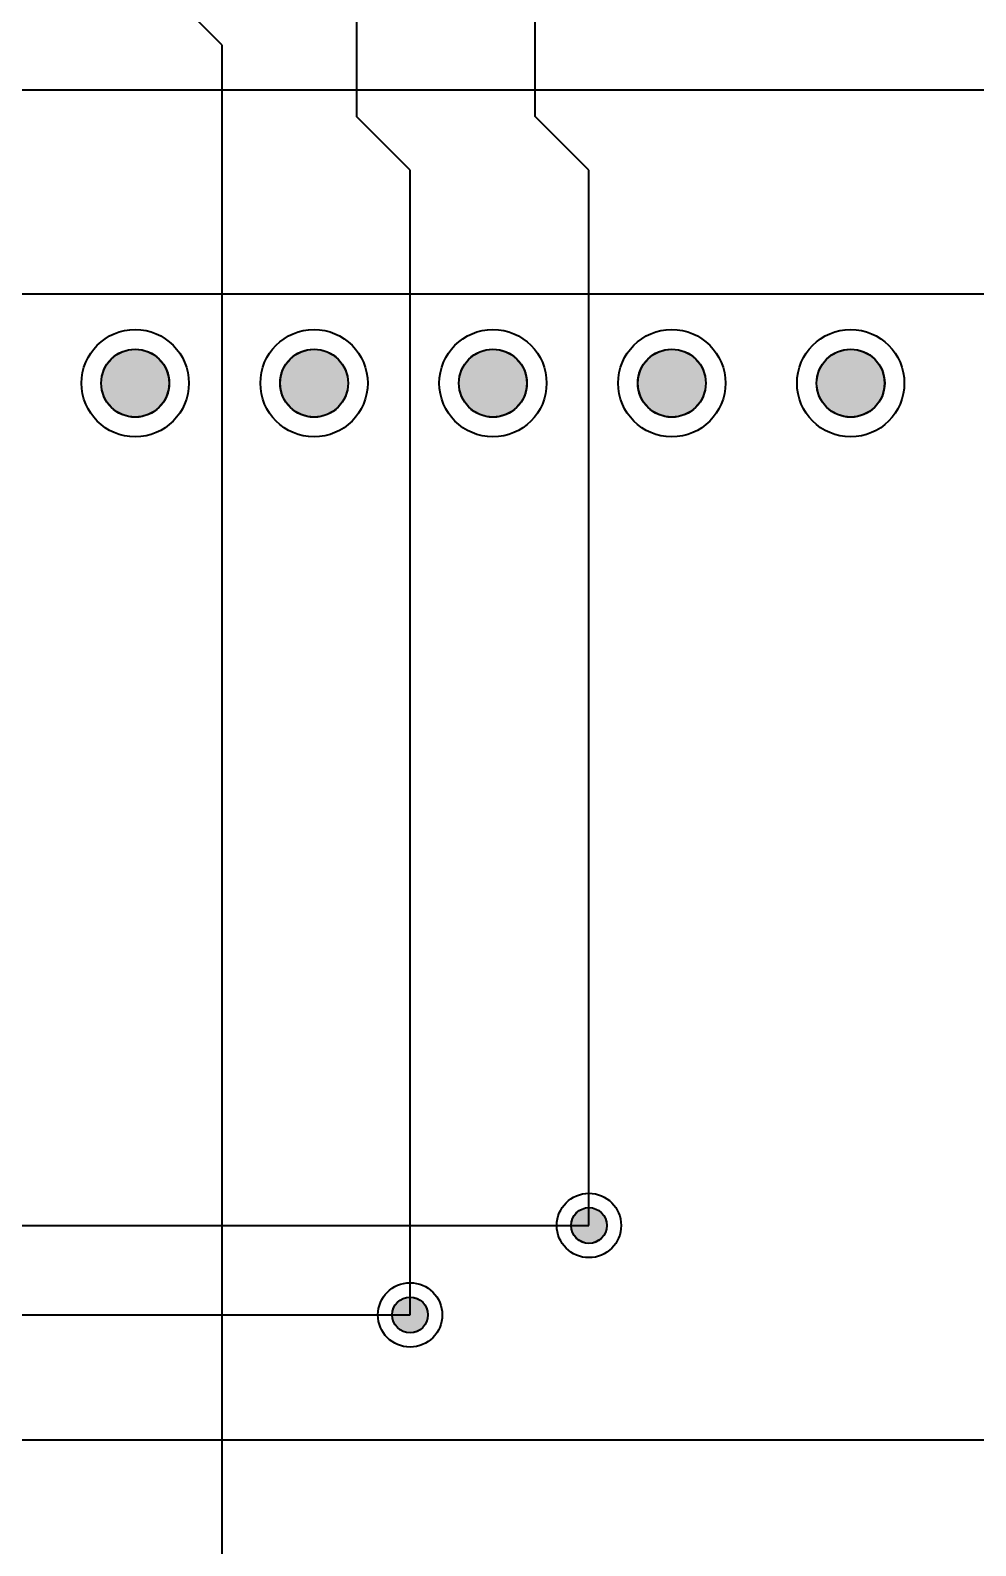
# Model space of a CAD drawing. Header units: millimetres. Extents: x 2 to 157, y 2 to 78.
# Drawn here: x 127.25 to 140.67, y 17.66 to 39.18 of the extents above; entities that cross this region are included whole.
import ezdxf

# ---------------------------------------------------------------- set-up
doc = ezdxf.new("R2010")
doc.units = ezdxf.units.MM
for name, color, linetype in [('bottom_copper', 7, 'Continuous'), ('drill_plated', 7, 'Continuous'), ('top_copper', 7, 'Continuous'), ('top_silk', 7, 'Continuous')]:
    doc.layers.add(name, color=color, linetype=linetype)

msp = doc.modelspace()

# ---------------------------------------------------------------- hatches: boundary and pattern name
at = {"layer": 'bottom_copper', "lineweight": 40}
for points in [[(129.208, 34.079), (129.181, 33.989), (129.136, 33.905), (129.076, 33.832), (129.003, 33.772), (128.919, 33.728), (128.829, 33.7), (128.735, 33.691), (128.641, 33.7), (128.55, 33.728), (128.467, 33.772), (128.394, 33.832), (128.334, 33.905), (128.289, 33.989), (128.261, 34.079), (128.252, 34.173), (128.261, 34.268), (128.289, 34.358), (128.334, 34.442), (128.394, 34.515), (128.467, 34.575), (128.55, 34.619), (128.641, 34.647), (128.735, 34.656), (128.829, 34.647), (128.919, 34.619), (129.003, 34.575), (129.076, 34.515), (129.136, 34.442), (129.181, 34.358), (129.208, 34.268), (129.217, 34.173), (129.208, 34.079)], [(131.748, 34.079), (131.721, 33.989), (131.676, 33.905), (131.616, 33.832), (131.543, 33.772), (131.459, 33.728), (131.369, 33.7), (131.275, 33.691), (131.181, 33.7), (131.09, 33.728), (131.007, 33.772), (130.934, 33.832), (130.874, 33.905), (130.829, 33.989), (130.801, 34.079), (130.792, 34.173), (130.801, 34.268), (130.829, 34.358), (130.874, 34.442), (130.934, 34.515), (131.007, 34.575), (131.09, 34.619), (131.181, 34.647), (131.275, 34.656), (131.369, 34.647), (131.459, 34.619), (131.543, 34.575), (131.616, 34.515), (131.676, 34.442), (131.721, 34.358), (131.748, 34.268), (131.757, 34.173), (131.748, 34.079)], [(134.288, 34.079), (134.261, 33.989), (134.216, 33.905), (134.156, 33.832), (134.083, 33.772), (133.999, 33.728), (133.909, 33.7), (133.815, 33.691), (133.721, 33.7), (133.63, 33.728), (133.547, 33.772), (133.474, 33.832), (133.414, 33.905), (133.369, 33.989), (133.341, 34.079), (133.332, 34.173), (133.341, 34.268), (133.369, 34.358), (133.414, 34.442), (133.474, 34.515), (133.547, 34.575), (133.63, 34.619), (133.721, 34.647), (133.815, 34.656), (133.909, 34.647), (133.999, 34.619), (134.083, 34.575), (134.156, 34.515), (134.216, 34.442), (134.261, 34.358), (134.288, 34.268), (134.297, 34.173), (134.288, 34.079)], [(136.828, 34.079), (136.801, 33.989), (136.756, 33.905), (136.696, 33.832), (136.623, 33.772), (136.539, 33.728), (136.449, 33.7), (136.355, 33.691), (136.261, 33.7), (136.17, 33.728), (136.087, 33.772), (136.014, 33.832), (135.954, 33.905), (135.909, 33.989), (135.881, 34.079), (135.872, 34.173), (135.881, 34.268), (135.909, 34.358), (135.954, 34.442), (136.014, 34.515), (136.087, 34.575), (136.17, 34.619), (136.261, 34.647), (136.355, 34.656), (136.449, 34.647), (136.539, 34.619), (136.623, 34.575), (136.696, 34.515), (136.756, 34.442), (136.801, 34.358), (136.828, 34.268), (136.837, 34.173), (136.828, 34.079)], [(139.368, 34.079), (139.341, 33.989), (139.296, 33.905), (139.236, 33.832), (139.163, 33.772), (139.079, 33.728), (138.989, 33.7), (138.895, 33.691), (138.801, 33.7), (138.71, 33.728), (138.627, 33.772), (138.554, 33.832), (138.494, 33.905), (138.449, 33.989), (138.421, 34.079), (138.412, 34.173), (138.421, 34.268), (138.449, 34.358), (138.494, 34.442), (138.554, 34.515), (138.627, 34.575), (138.71, 34.619), (138.801, 34.647), (138.895, 34.656), (138.989, 34.647), (139.079, 34.619), (139.163, 34.575), (139.236, 34.515), (139.296, 34.442), (139.341, 34.358), (139.368, 34.268), (139.377, 34.173), (139.368, 34.079)], [(135.428, 22.162), (135.413, 22.114), (135.39, 22.07), (135.358, 22.032), (135.32, 22), (135.276, 21.977), (135.228, 21.962), (135.179, 21.957), (135.129, 21.962), (135.082, 21.977), (135.038, 22), (134.999, 22.032), (134.968, 22.07), (134.944, 22.114), (134.93, 22.162), (134.925, 22.212), (134.93, 22.261), (134.944, 22.309), (134.968, 22.353), (134.999, 22.391), (135.038, 22.423), (135.082, 22.446), (135.129, 22.461), (135.179, 22.465), (135.228, 22.461), (135.276, 22.446), (135.32, 22.423), (135.358, 22.391), (135.39, 22.353), (135.413, 22.309), (135.428, 22.261), (135.433, 22.212), (135.428, 22.162)], [(132.888, 20.892), (132.873, 20.844), (132.85, 20.8), (132.818, 20.762), (132.78, 20.73), (132.736, 20.707), (132.688, 20.692), (132.639, 20.688), (132.589, 20.692), (132.542, 20.707), (132.498, 20.73), (132.459, 20.762), (132.428, 20.8), (132.404, 20.844), (132.39, 20.892), (132.385, 20.942), (132.39, 20.991), (132.404, 21.039), (132.428, 21.083), (132.459, 21.121), (132.498, 21.153), (132.542, 21.176), (132.589, 21.191), (132.639, 21.195), (132.688, 21.191), (132.736, 21.176), (132.78, 21.153), (132.818, 21.121), (132.85, 21.083), (132.873, 21.039), (132.888, 20.991), (132.893, 20.942), (132.888, 20.892)]]:
    msp.add_hatch(color=7, dxfattribs=at).paths.add_polyline_path(points, flags=0)
at = {"layer": 'drill_plated', "lineweight": 40}
for points in [[(129.208, 34.079), (129.181, 33.989), (129.136, 33.905), (129.076, 33.832), (129.003, 33.772), (128.919, 33.728), (128.829, 33.7), (128.735, 33.691), (128.641, 33.7), (128.55, 33.728), (128.467, 33.772), (128.394, 33.832), (128.334, 33.905), (128.289, 33.989), (128.261, 34.079), (128.252, 34.173), (128.261, 34.268), (128.289, 34.358), (128.334, 34.442), (128.394, 34.515), (128.467, 34.575), (128.55, 34.619), (128.641, 34.647), (128.735, 34.656), (128.829, 34.647), (128.919, 34.619), (129.003, 34.575), (129.076, 34.515), (129.136, 34.442), (129.181, 34.358), (129.208, 34.268), (129.217, 34.173), (129.208, 34.079)], [(131.748, 34.079), (131.721, 33.989), (131.676, 33.905), (131.616, 33.832), (131.543, 33.772), (131.459, 33.728), (131.369, 33.7), (131.275, 33.691), (131.181, 33.7), (131.09, 33.728), (131.007, 33.772), (130.934, 33.832), (130.874, 33.905), (130.829, 33.989), (130.801, 34.079), (130.792, 34.173), (130.801, 34.268), (130.829, 34.358), (130.874, 34.442), (130.934, 34.515), (131.007, 34.575), (131.09, 34.619), (131.181, 34.647), (131.275, 34.656), (131.369, 34.647), (131.459, 34.619), (131.543, 34.575), (131.616, 34.515), (131.676, 34.442), (131.721, 34.358), (131.748, 34.268), (131.757, 34.173), (131.748, 34.079)], [(134.288, 34.079), (134.261, 33.989), (134.216, 33.905), (134.156, 33.832), (134.083, 33.772), (133.999, 33.728), (133.909, 33.7), (133.815, 33.691), (133.721, 33.7), (133.63, 33.728), (133.547, 33.772), (133.474, 33.832), (133.414, 33.905), (133.369, 33.989), (133.341, 34.079), (133.332, 34.173), (133.341, 34.268), (133.369, 34.358), (133.414, 34.442), (133.474, 34.515), (133.547, 34.575), (133.63, 34.619), (133.721, 34.647), (133.815, 34.656), (133.909, 34.647), (133.999, 34.619), (134.083, 34.575), (134.156, 34.515), (134.216, 34.442), (134.261, 34.358), (134.288, 34.268), (134.297, 34.173), (134.288, 34.079)], [(136.828, 34.079), (136.801, 33.989), (136.756, 33.905), (136.696, 33.832), (136.623, 33.772), (136.539, 33.728), (136.449, 33.7), (136.355, 33.691), (136.261, 33.7), (136.17, 33.728), (136.087, 33.772), (136.014, 33.832), (135.954, 33.905), (135.909, 33.989), (135.881, 34.079), (135.872, 34.173), (135.881, 34.268), (135.909, 34.358), (135.954, 34.442), (136.014, 34.515), (136.087, 34.575), (136.17, 34.619), (136.261, 34.647), (136.355, 34.656), (136.449, 34.647), (136.539, 34.619), (136.623, 34.575), (136.696, 34.515), (136.756, 34.442), (136.801, 34.358), (136.828, 34.268), (136.837, 34.173), (136.828, 34.079)], [(139.368, 34.079), (139.341, 33.989), (139.296, 33.905), (139.236, 33.832), (139.163, 33.772), (139.079, 33.728), (138.989, 33.7), (138.895, 33.691), (138.801, 33.7), (138.71, 33.728), (138.627, 33.772), (138.554, 33.832), (138.494, 33.905), (138.449, 33.989), (138.421, 34.079), (138.412, 34.173), (138.421, 34.268), (138.449, 34.358), (138.494, 34.442), (138.554, 34.515), (138.627, 34.575), (138.71, 34.619), (138.801, 34.647), (138.895, 34.656), (138.989, 34.647), (139.079, 34.619), (139.163, 34.575), (139.236, 34.515), (139.296, 34.442), (139.341, 34.358), (139.368, 34.268), (139.377, 34.173), (139.368, 34.079)], [(135.428, 22.162), (135.413, 22.114), (135.39, 22.07), (135.358, 22.032), (135.32, 22), (135.276, 21.977), (135.228, 21.962), (135.179, 21.957), (135.129, 21.962), (135.082, 21.977), (135.038, 22), (134.999, 22.032), (134.968, 22.07), (134.944, 22.114), (134.93, 22.162), (134.925, 22.212), (134.93, 22.261), (134.944, 22.309), (134.968, 22.353), (134.999, 22.391), (135.038, 22.423), (135.082, 22.446), (135.129, 22.461), (135.179, 22.465), (135.228, 22.461), (135.276, 22.446), (135.32, 22.423), (135.358, 22.391), (135.39, 22.353), (135.413, 22.309), (135.428, 22.261), (135.433, 22.212), (135.428, 22.162)], [(132.888, 20.892), (132.873, 20.844), (132.85, 20.8), (132.818, 20.762), (132.78, 20.73), (132.736, 20.707), (132.688, 20.692), (132.639, 20.688), (132.589, 20.692), (132.542, 20.707), (132.498, 20.73), (132.459, 20.762), (132.428, 20.8), (132.404, 20.844), (132.39, 20.892), (132.385, 20.942), (132.39, 20.991), (132.404, 21.039), (132.428, 21.083), (132.459, 21.121), (132.498, 21.153), (132.542, 21.176), (132.589, 21.191), (132.639, 21.195), (132.688, 21.191), (132.736, 21.176), (132.78, 21.153), (132.818, 21.121), (132.85, 21.083), (132.873, 21.039), (132.888, 20.991), (132.893, 20.942), (132.888, 20.892)]]:
    msp.add_hatch(color=7, dxfattribs=at).paths.add_polyline_path(points, flags=0)
at = {"layer": 'top_copper', "lineweight": 40}
for points in [[(129.208, 34.079), (129.181, 33.989), (129.136, 33.905), (129.076, 33.832), (129.003, 33.772), (128.919, 33.728), (128.829, 33.7), (128.735, 33.691), (128.641, 33.7), (128.55, 33.728), (128.467, 33.772), (128.394, 33.832), (128.334, 33.905), (128.289, 33.989), (128.261, 34.079), (128.252, 34.173), (128.261, 34.268), (128.289, 34.358), (128.334, 34.442), (128.394, 34.515), (128.467, 34.575), (128.55, 34.619), (128.641, 34.647), (128.735, 34.656), (128.829, 34.647), (128.919, 34.619), (129.003, 34.575), (129.076, 34.515), (129.136, 34.442), (129.181, 34.358), (129.208, 34.268), (129.217, 34.173), (129.208, 34.079)], [(131.748, 34.079), (131.721, 33.989), (131.676, 33.905), (131.616, 33.832), (131.543, 33.772), (131.459, 33.728), (131.369, 33.7), (131.275, 33.691), (131.181, 33.7), (131.09, 33.728), (131.007, 33.772), (130.934, 33.832), (130.874, 33.905), (130.829, 33.989), (130.801, 34.079), (130.792, 34.173), (130.801, 34.268), (130.829, 34.358), (130.874, 34.442), (130.934, 34.515), (131.007, 34.575), (131.09, 34.619), (131.181, 34.647), (131.275, 34.656), (131.369, 34.647), (131.459, 34.619), (131.543, 34.575), (131.616, 34.515), (131.676, 34.442), (131.721, 34.358), (131.748, 34.268), (131.757, 34.173), (131.748, 34.079)], [(134.288, 34.079), (134.261, 33.989), (134.216, 33.905), (134.156, 33.832), (134.083, 33.772), (133.999, 33.728), (133.909, 33.7), (133.815, 33.691), (133.721, 33.7), (133.63, 33.728), (133.547, 33.772), (133.474, 33.832), (133.414, 33.905), (133.369, 33.989), (133.341, 34.079), (133.332, 34.173), (133.341, 34.268), (133.369, 34.358), (133.414, 34.442), (133.474, 34.515), (133.547, 34.575), (133.63, 34.619), (133.721, 34.647), (133.815, 34.656), (133.909, 34.647), (133.999, 34.619), (134.083, 34.575), (134.156, 34.515), (134.216, 34.442), (134.261, 34.358), (134.288, 34.268), (134.297, 34.173), (134.288, 34.079)], [(136.828, 34.079), (136.801, 33.989), (136.756, 33.905), (136.696, 33.832), (136.623, 33.772), (136.539, 33.728), (136.449, 33.7), (136.355, 33.691), (136.261, 33.7), (136.17, 33.728), (136.087, 33.772), (136.014, 33.832), (135.954, 33.905), (135.909, 33.989), (135.881, 34.079), (135.872, 34.173), (135.881, 34.268), (135.909, 34.358), (135.954, 34.442), (136.014, 34.515), (136.087, 34.575), (136.17, 34.619), (136.261, 34.647), (136.355, 34.656), (136.449, 34.647), (136.539, 34.619), (136.623, 34.575), (136.696, 34.515), (136.756, 34.442), (136.801, 34.358), (136.828, 34.268), (136.837, 34.173), (136.828, 34.079)], [(139.368, 34.079), (139.341, 33.989), (139.296, 33.905), (139.236, 33.832), (139.163, 33.772), (139.079, 33.728), (138.989, 33.7), (138.895, 33.691), (138.801, 33.7), (138.71, 33.728), (138.627, 33.772), (138.554, 33.832), (138.494, 33.905), (138.449, 33.989), (138.421, 34.079), (138.412, 34.173), (138.421, 34.268), (138.449, 34.358), (138.494, 34.442), (138.554, 34.515), (138.627, 34.575), (138.71, 34.619), (138.801, 34.647), (138.895, 34.656), (138.989, 34.647), (139.079, 34.619), (139.163, 34.575), (139.236, 34.515), (139.296, 34.442), (139.341, 34.358), (139.368, 34.268), (139.377, 34.173), (139.368, 34.079)], [(135.428, 22.162), (135.413, 22.114), (135.39, 22.07), (135.358, 22.032), (135.32, 22), (135.276, 21.977), (135.228, 21.962), (135.179, 21.957), (135.129, 21.962), (135.082, 21.977), (135.038, 22), (134.999, 22.032), (134.968, 22.07), (134.944, 22.114), (134.93, 22.162), (134.925, 22.212), (134.93, 22.261), (134.944, 22.309), (134.968, 22.353), (134.999, 22.391), (135.038, 22.423), (135.082, 22.446), (135.129, 22.461), (135.179, 22.465), (135.228, 22.461), (135.276, 22.446), (135.32, 22.423), (135.358, 22.391), (135.39, 22.353), (135.413, 22.309), (135.428, 22.261), (135.433, 22.212), (135.428, 22.162)], [(132.888, 20.892), (132.873, 20.844), (132.85, 20.8), (132.818, 20.762), (132.78, 20.73), (132.736, 20.707), (132.688, 20.692), (132.639, 20.688), (132.589, 20.692), (132.542, 20.707), (132.498, 20.73), (132.459, 20.762), (132.428, 20.8), (132.404, 20.844), (132.39, 20.892), (132.385, 20.942), (132.39, 20.991), (132.404, 21.039), (132.428, 21.083), (132.459, 21.121), (132.498, 21.153), (132.542, 21.176), (132.589, 21.191), (132.639, 21.195), (132.688, 21.191), (132.736, 21.176), (132.78, 21.153), (132.818, 21.121), (132.85, 21.083), (132.873, 21.039), (132.888, 20.991), (132.893, 20.942), (132.888, 20.892)]]:
    msp.add_hatch(color=7, dxfattribs=at).paths.add_polyline_path(points, flags=0)

# ---------------------------------------------------------------- linework, layer by layer
at = {"layer": 'bottom_copper', "color": 7, "lineweight": 40}
for p, q in [((134.417, 37.959), (134.417, 73.266)), ((131.877, 71.344), (131.877, 37.959)), ((129.972, 38.975), (129.21, 39.737)), ((129.972, 12.052), (129.972, 38.975)), ((132.639, 37.197), (131.877, 37.959)), ((135.179, 37.197), (134.417, 37.959)), ((132.639, 20.942), (132.639, 37.197)), ((135.179, 22.212), (135.179, 37.197))]:
    msp.add_line(p, q, dxfattribs=at)
for points in [[(129.208, 34.079), (129.181, 33.989), (129.136, 33.905), (129.076, 33.832), (129.003, 33.772), (128.919, 33.728), (128.829, 33.7), (128.735, 33.691), (128.641, 33.7), (128.55, 33.728), (128.467, 33.772), (128.394, 33.832), (128.334, 33.905), (128.289, 33.989), (128.261, 34.079), (128.252, 34.173), (128.261, 34.268), (128.289, 34.358), (128.334, 34.442), (128.394, 34.515), (128.467, 34.575), (128.55, 34.619), (128.641, 34.647), (128.735, 34.656), (128.829, 34.647), (128.919, 34.619), (129.003, 34.575), (129.076, 34.515), (129.136, 34.442), (129.181, 34.358), (129.208, 34.268), (129.217, 34.173), (129.208, 34.079)], [(131.748, 34.079), (131.721, 33.989), (131.676, 33.905), (131.616, 33.832), (131.543, 33.772), (131.459, 33.728), (131.369, 33.7), (131.275, 33.691), (131.181, 33.7), (131.09, 33.728), (131.007, 33.772), (130.934, 33.832), (130.874, 33.905), (130.829, 33.989), (130.801, 34.079), (130.792, 34.173), (130.801, 34.268), (130.829, 34.358), (130.874, 34.442), (130.934, 34.515), (131.007, 34.575), (131.09, 34.619), (131.181, 34.647), (131.275, 34.656), (131.369, 34.647), (131.459, 34.619), (131.543, 34.575), (131.616, 34.515), (131.676, 34.442), (131.721, 34.358), (131.748, 34.268), (131.757, 34.173), (131.748, 34.079)], [(134.288, 34.079), (134.261, 33.989), (134.216, 33.905), (134.156, 33.832), (134.083, 33.772), (133.999, 33.728), (133.909, 33.7), (133.815, 33.691), (133.721, 33.7), (133.63, 33.728), (133.547, 33.772), (133.474, 33.832), (133.414, 33.905), (133.369, 33.989), (133.341, 34.079), (133.332, 34.173), (133.341, 34.268), (133.369, 34.358), (133.414, 34.442), (133.474, 34.515), (133.547, 34.575), (133.63, 34.619), (133.721, 34.647), (133.815, 34.656), (133.909, 34.647), (133.999, 34.619), (134.083, 34.575), (134.156, 34.515), (134.216, 34.442), (134.261, 34.358), (134.288, 34.268), (134.297, 34.173), (134.288, 34.079)], [(136.828, 34.079), (136.801, 33.989), (136.756, 33.905), (136.696, 33.832), (136.623, 33.772), (136.539, 33.728), (136.449, 33.7), (136.355, 33.691), (136.261, 33.7), (136.17, 33.728), (136.087, 33.772), (136.014, 33.832), (135.954, 33.905), (135.909, 33.989), (135.881, 34.079), (135.872, 34.173), (135.881, 34.268), (135.909, 34.358), (135.954, 34.442), (136.014, 34.515), (136.087, 34.575), (136.17, 34.619), (136.261, 34.647), (136.355, 34.656), (136.449, 34.647), (136.539, 34.619), (136.623, 34.575), (136.696, 34.515), (136.756, 34.442), (136.801, 34.358), (136.828, 34.268), (136.837, 34.173), (136.828, 34.079)], [(139.368, 34.079), (139.341, 33.989), (139.296, 33.905), (139.236, 33.832), (139.163, 33.772), (139.079, 33.728), (138.989, 33.7), (138.895, 33.691), (138.801, 33.7), (138.71, 33.728), (138.627, 33.772), (138.554, 33.832), (138.494, 33.905), (138.449, 33.989), (138.421, 34.079), (138.412, 34.173), (138.421, 34.268), (138.449, 34.358), (138.494, 34.442), (138.554, 34.515), (138.627, 34.575), (138.71, 34.619), (138.801, 34.647), (138.895, 34.656), (138.989, 34.647), (139.079, 34.619), (139.163, 34.575), (139.236, 34.515), (139.296, 34.442), (139.341, 34.358), (139.368, 34.268), (139.377, 34.173), (139.368, 34.079)], [(135.428, 22.162), (135.413, 22.114), (135.39, 22.07), (135.358, 22.032), (135.32, 22), (135.276, 21.977), (135.228, 21.962), (135.179, 21.957), (135.129, 21.962), (135.082, 21.977), (135.038, 22), (134.999, 22.032), (134.968, 22.07), (134.944, 22.114), (134.93, 22.162), (134.925, 22.212), (134.93, 22.261), (134.944, 22.309), (134.968, 22.353), (134.999, 22.391), (135.038, 22.423), (135.082, 22.446), (135.129, 22.461), (135.179, 22.465), (135.228, 22.461), (135.276, 22.446), (135.32, 22.423), (135.358, 22.391), (135.39, 22.353), (135.413, 22.309), (135.428, 22.261), (135.433, 22.212), (135.428, 22.162)], [(132.888, 20.892), (132.873, 20.844), (132.85, 20.8), (132.818, 20.762), (132.78, 20.73), (132.736, 20.707), (132.688, 20.692), (132.639, 20.688), (132.589, 20.692), (132.542, 20.707), (132.498, 20.73), (132.459, 20.762), (132.428, 20.8), (132.404, 20.844), (132.39, 20.892), (132.385, 20.942), (132.39, 20.991), (132.404, 21.039), (132.428, 21.083), (132.459, 21.121), (132.498, 21.153), (132.542, 21.176), (132.589, 21.191), (132.639, 21.195), (132.688, 21.191), (132.736, 21.176), (132.78, 21.153), (132.818, 21.121), (132.85, 21.083), (132.873, 21.039), (132.888, 20.991), (132.893, 20.942), (132.888, 20.892)]]:
    msp.add_lwpolyline(points, close=True, dxfattribs=at)
for centre, major_axis in [((128.735, 34.173), (0.762, 0)), ((131.275, 34.173), (0.762, 0)), ((133.815, 34.173), (0.762, 0)), ((136.355, 34.173), (0.762, 0)), ((138.895, 34.173), (0.762, 0)), ((128.735, 34.173), (0.483, 0)), ((131.275, 34.173), (0.483, 0)), ((133.815, 34.173), (0.483, 0)), ((136.355, 34.173), (0.483, 0)), ((138.895, 34.173), (0.483, 0)), ((135.179, 22.212), (0.457, 0)), ((135.179, 22.212), (0.254, 0)), ((132.639, 20.942), (0.457, 0)), ((132.639, 20.942), (0.254, 0))]:
    msp.add_ellipse(centre, major_axis=major_axis, ratio=1, dxfattribs=at)
at = {"layer": 'drill_plated', "color": 7, "lineweight": 40}
for points in [[(129.208, 34.079), (129.181, 33.989), (129.136, 33.905), (129.076, 33.832), (129.003, 33.772), (128.919, 33.728), (128.829, 33.7), (128.735, 33.691), (128.641, 33.7), (128.55, 33.728), (128.467, 33.772), (128.394, 33.832), (128.334, 33.905), (128.289, 33.989), (128.261, 34.079), (128.252, 34.173), (128.261, 34.268), (128.289, 34.358), (128.334, 34.442), (128.394, 34.515), (128.467, 34.575), (128.55, 34.619), (128.641, 34.647), (128.735, 34.656), (128.829, 34.647), (128.919, 34.619), (129.003, 34.575), (129.076, 34.515), (129.136, 34.442), (129.181, 34.358), (129.208, 34.268), (129.217, 34.173), (129.208, 34.079)], [(131.748, 34.079), (131.721, 33.989), (131.676, 33.905), (131.616, 33.832), (131.543, 33.772), (131.459, 33.728), (131.369, 33.7), (131.275, 33.691), (131.181, 33.7), (131.09, 33.728), (131.007, 33.772), (130.934, 33.832), (130.874, 33.905), (130.829, 33.989), (130.801, 34.079), (130.792, 34.173), (130.801, 34.268), (130.829, 34.358), (130.874, 34.442), (130.934, 34.515), (131.007, 34.575), (131.09, 34.619), (131.181, 34.647), (131.275, 34.656), (131.369, 34.647), (131.459, 34.619), (131.543, 34.575), (131.616, 34.515), (131.676, 34.442), (131.721, 34.358), (131.748, 34.268), (131.757, 34.173), (131.748, 34.079)], [(134.288, 34.079), (134.261, 33.989), (134.216, 33.905), (134.156, 33.832), (134.083, 33.772), (133.999, 33.728), (133.909, 33.7), (133.815, 33.691), (133.721, 33.7), (133.63, 33.728), (133.547, 33.772), (133.474, 33.832), (133.414, 33.905), (133.369, 33.989), (133.341, 34.079), (133.332, 34.173), (133.341, 34.268), (133.369, 34.358), (133.414, 34.442), (133.474, 34.515), (133.547, 34.575), (133.63, 34.619), (133.721, 34.647), (133.815, 34.656), (133.909, 34.647), (133.999, 34.619), (134.083, 34.575), (134.156, 34.515), (134.216, 34.442), (134.261, 34.358), (134.288, 34.268), (134.297, 34.173), (134.288, 34.079)], [(136.828, 34.079), (136.801, 33.989), (136.756, 33.905), (136.696, 33.832), (136.623, 33.772), (136.539, 33.728), (136.449, 33.7), (136.355, 33.691), (136.261, 33.7), (136.17, 33.728), (136.087, 33.772), (136.014, 33.832), (135.954, 33.905), (135.909, 33.989), (135.881, 34.079), (135.872, 34.173), (135.881, 34.268), (135.909, 34.358), (135.954, 34.442), (136.014, 34.515), (136.087, 34.575), (136.17, 34.619), (136.261, 34.647), (136.355, 34.656), (136.449, 34.647), (136.539, 34.619), (136.623, 34.575), (136.696, 34.515), (136.756, 34.442), (136.801, 34.358), (136.828, 34.268), (136.837, 34.173), (136.828, 34.079)], [(139.368, 34.079), (139.341, 33.989), (139.296, 33.905), (139.236, 33.832), (139.163, 33.772), (139.079, 33.728), (138.989, 33.7), (138.895, 33.691), (138.801, 33.7), (138.71, 33.728), (138.627, 33.772), (138.554, 33.832), (138.494, 33.905), (138.449, 33.989), (138.421, 34.079), (138.412, 34.173), (138.421, 34.268), (138.449, 34.358), (138.494, 34.442), (138.554, 34.515), (138.627, 34.575), (138.71, 34.619), (138.801, 34.647), (138.895, 34.656), (138.989, 34.647), (139.079, 34.619), (139.163, 34.575), (139.236, 34.515), (139.296, 34.442), (139.341, 34.358), (139.368, 34.268), (139.377, 34.173), (139.368, 34.079)], [(135.428, 22.162), (135.413, 22.114), (135.39, 22.07), (135.358, 22.032), (135.32, 22), (135.276, 21.977), (135.228, 21.962), (135.179, 21.957), (135.129, 21.962), (135.082, 21.977), (135.038, 22), (134.999, 22.032), (134.968, 22.07), (134.944, 22.114), (134.93, 22.162), (134.925, 22.212), (134.93, 22.261), (134.944, 22.309), (134.968, 22.353), (134.999, 22.391), (135.038, 22.423), (135.082, 22.446), (135.129, 22.461), (135.179, 22.465), (135.228, 22.461), (135.276, 22.446), (135.32, 22.423), (135.358, 22.391), (135.39, 22.353), (135.413, 22.309), (135.428, 22.261), (135.433, 22.212), (135.428, 22.162)], [(132.888, 20.892), (132.873, 20.844), (132.85, 20.8), (132.818, 20.762), (132.78, 20.73), (132.736, 20.707), (132.688, 20.692), (132.639, 20.688), (132.589, 20.692), (132.542, 20.707), (132.498, 20.73), (132.459, 20.762), (132.428, 20.8), (132.404, 20.844), (132.39, 20.892), (132.385, 20.942), (132.39, 20.991), (132.404, 21.039), (132.428, 21.083), (132.459, 21.121), (132.498, 21.153), (132.542, 21.176), (132.589, 21.191), (132.639, 21.195), (132.688, 21.191), (132.736, 21.176), (132.78, 21.153), (132.818, 21.121), (132.85, 21.083), (132.873, 21.039), (132.888, 20.991), (132.893, 20.942), (132.888, 20.892)]]:
    msp.add_lwpolyline(points, close=True, dxfattribs=at)
for centre, major_axis in [((128.735, 34.173), (0.483, 0)), ((131.275, 34.173), (0.483, 0)), ((133.815, 34.173), (0.483, 0)), ((136.355, 34.173), (0.483, 0)), ((138.895, 34.173), (0.483, 0)), ((135.179, 22.212), (0.254, 0)), ((132.639, 20.942), (0.254, 0))]:
    msp.add_ellipse(centre, major_axis=major_axis, ratio=1, dxfattribs=at)
at = {"layer": 'top_copper', "color": 7, "lineweight": 40}
for p, q in [((113.97, 38.34), (142.545, 38.34)), ((64.567, 22.212), (135.179, 22.212)), ((68.915, 20.942), (132.639, 20.942)), ((141.529, 19.163), (72.441, 19.163))]:
    msp.add_line(p, q, dxfattribs=at)
for points in [[(129.208, 34.079), (129.181, 33.989), (129.136, 33.905), (129.076, 33.832), (129.003, 33.772), (128.919, 33.728), (128.829, 33.7), (128.735, 33.691), (128.641, 33.7), (128.55, 33.728), (128.467, 33.772), (128.394, 33.832), (128.334, 33.905), (128.289, 33.989), (128.261, 34.079), (128.252, 34.173), (128.261, 34.268), (128.289, 34.358), (128.334, 34.442), (128.394, 34.515), (128.467, 34.575), (128.55, 34.619), (128.641, 34.647), (128.735, 34.656), (128.829, 34.647), (128.919, 34.619), (129.003, 34.575), (129.076, 34.515), (129.136, 34.442), (129.181, 34.358), (129.208, 34.268), (129.217, 34.173), (129.208, 34.079)], [(131.748, 34.079), (131.721, 33.989), (131.676, 33.905), (131.616, 33.832), (131.543, 33.772), (131.459, 33.728), (131.369, 33.7), (131.275, 33.691), (131.181, 33.7), (131.09, 33.728), (131.007, 33.772), (130.934, 33.832), (130.874, 33.905), (130.829, 33.989), (130.801, 34.079), (130.792, 34.173), (130.801, 34.268), (130.829, 34.358), (130.874, 34.442), (130.934, 34.515), (131.007, 34.575), (131.09, 34.619), (131.181, 34.647), (131.275, 34.656), (131.369, 34.647), (131.459, 34.619), (131.543, 34.575), (131.616, 34.515), (131.676, 34.442), (131.721, 34.358), (131.748, 34.268), (131.757, 34.173), (131.748, 34.079)], [(134.288, 34.079), (134.261, 33.989), (134.216, 33.905), (134.156, 33.832), (134.083, 33.772), (133.999, 33.728), (133.909, 33.7), (133.815, 33.691), (133.721, 33.7), (133.63, 33.728), (133.547, 33.772), (133.474, 33.832), (133.414, 33.905), (133.369, 33.989), (133.341, 34.079), (133.332, 34.173), (133.341, 34.268), (133.369, 34.358), (133.414, 34.442), (133.474, 34.515), (133.547, 34.575), (133.63, 34.619), (133.721, 34.647), (133.815, 34.656), (133.909, 34.647), (133.999, 34.619), (134.083, 34.575), (134.156, 34.515), (134.216, 34.442), (134.261, 34.358), (134.288, 34.268), (134.297, 34.173), (134.288, 34.079)], [(136.828, 34.079), (136.801, 33.989), (136.756, 33.905), (136.696, 33.832), (136.623, 33.772), (136.539, 33.728), (136.449, 33.7), (136.355, 33.691), (136.261, 33.7), (136.17, 33.728), (136.087, 33.772), (136.014, 33.832), (135.954, 33.905), (135.909, 33.989), (135.881, 34.079), (135.872, 34.173), (135.881, 34.268), (135.909, 34.358), (135.954, 34.442), (136.014, 34.515), (136.087, 34.575), (136.17, 34.619), (136.261, 34.647), (136.355, 34.656), (136.449, 34.647), (136.539, 34.619), (136.623, 34.575), (136.696, 34.515), (136.756, 34.442), (136.801, 34.358), (136.828, 34.268), (136.837, 34.173), (136.828, 34.079)], [(139.368, 34.079), (139.341, 33.989), (139.296, 33.905), (139.236, 33.832), (139.163, 33.772), (139.079, 33.728), (138.989, 33.7), (138.895, 33.691), (138.801, 33.7), (138.71, 33.728), (138.627, 33.772), (138.554, 33.832), (138.494, 33.905), (138.449, 33.989), (138.421, 34.079), (138.412, 34.173), (138.421, 34.268), (138.449, 34.358), (138.494, 34.442), (138.554, 34.515), (138.627, 34.575), (138.71, 34.619), (138.801, 34.647), (138.895, 34.656), (138.989, 34.647), (139.079, 34.619), (139.163, 34.575), (139.236, 34.515), (139.296, 34.442), (139.341, 34.358), (139.368, 34.268), (139.377, 34.173), (139.368, 34.079)], [(135.428, 22.162), (135.413, 22.114), (135.39, 22.07), (135.358, 22.032), (135.32, 22), (135.276, 21.977), (135.228, 21.962), (135.179, 21.957), (135.129, 21.962), (135.082, 21.977), (135.038, 22), (134.999, 22.032), (134.968, 22.07), (134.944, 22.114), (134.93, 22.162), (134.925, 22.212), (134.93, 22.261), (134.944, 22.309), (134.968, 22.353), (134.999, 22.391), (135.038, 22.423), (135.082, 22.446), (135.129, 22.461), (135.179, 22.465), (135.228, 22.461), (135.276, 22.446), (135.32, 22.423), (135.358, 22.391), (135.39, 22.353), (135.413, 22.309), (135.428, 22.261), (135.433, 22.212), (135.428, 22.162)], [(132.888, 20.892), (132.873, 20.844), (132.85, 20.8), (132.818, 20.762), (132.78, 20.73), (132.736, 20.707), (132.688, 20.692), (132.639, 20.688), (132.589, 20.692), (132.542, 20.707), (132.498, 20.73), (132.459, 20.762), (132.428, 20.8), (132.404, 20.844), (132.39, 20.892), (132.385, 20.942), (132.39, 20.991), (132.404, 21.039), (132.428, 21.083), (132.459, 21.121), (132.498, 21.153), (132.542, 21.176), (132.589, 21.191), (132.639, 21.195), (132.688, 21.191), (132.736, 21.176), (132.78, 21.153), (132.818, 21.121), (132.85, 21.083), (132.873, 21.039), (132.888, 20.991), (132.893, 20.942), (132.888, 20.892)]]:
    msp.add_lwpolyline(points, close=True, dxfattribs=at)
for centre, major_axis in [((128.735, 34.173), (0.762, 0)), ((131.275, 34.173), (0.762, 0)), ((133.815, 34.173), (0.762, 0)), ((136.355, 34.173), (0.762, 0)), ((138.895, 34.173), (0.762, 0)), ((128.735, 34.173), (0.483, 0)), ((131.275, 34.173), (0.483, 0)), ((133.815, 34.173), (0.483, 0)), ((136.355, 34.173), (0.483, 0)), ((138.895, 34.173), (0.483, 0)), ((135.179, 22.212), (0.457, 0)), ((135.179, 22.212), (0.254, 0)), ((132.639, 20.942), (0.457, 0)), ((132.639, 20.942), (0.254, 0))]:
    msp.add_ellipse(centre, major_axis=major_axis, ratio=1, dxfattribs=at)
at = {"layer": 'top_silk', "color": 7, "lineweight": 40}
msp.add_line((102.065, 35.444), (152.865, 35.444), dxfattribs=at)

doc.saveas('drawing.dxf')
